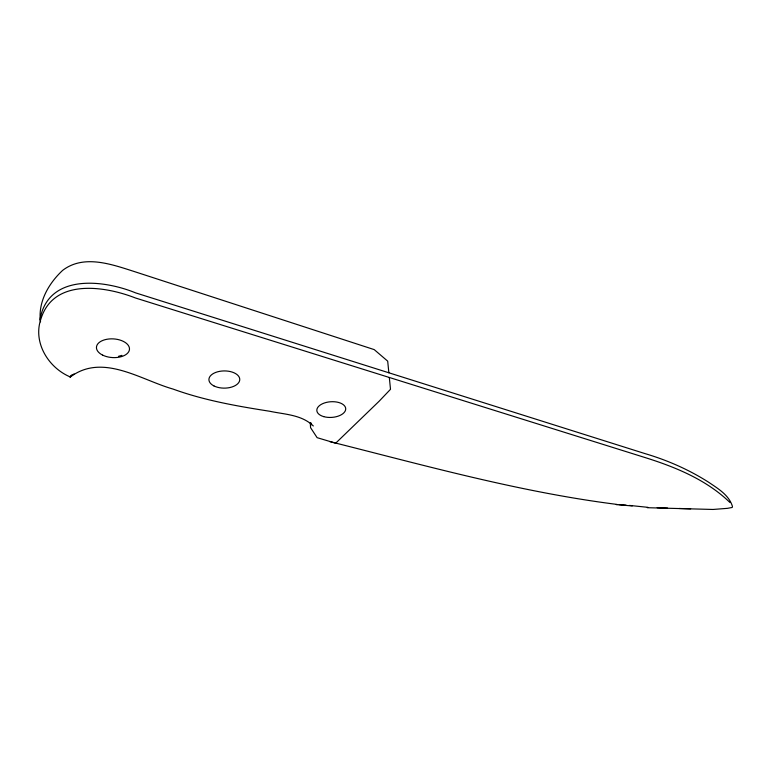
<?xml version="1.0" encoding="UTF-8"?>
<svg xmlns="http://www.w3.org/2000/svg" width="771" height="771" viewBox="0 0 771 771"><rect width="100%" height="100%" fill="white"/><g stroke="black" fill="none" stroke-linecap="round" stroke-linejoin="round"><path stroke-width="1.16" d="M40.535 321.883C37.731 302.213 48.65 283.4 62.653 270.361C83.702 254.276 111.303 264.212 133.711 271.353L374.214 349.61L387.697 361.156L388.854 372.779M39.938 319.936C47.686 273.512 102.842 279.43 135.58 292.864L644.893 453.57C667.378 460.181 688.917 469.674 708.684 482.27C717.974 488.583 729.009 495.04 732.45 506.422L732.228 507.463L727.429 508.34L713.05 509.458L647.293 507.703M71.462 375.072L70.44 377.019C48.457 367.921 32.671 342.478 40.94 318.866C53.613 278.148 104.692 285.954 135.436 297.972L645.819 457.791C676.119 467.313 706.824 480.063 729.925 502.48M70.228 377.077C102.485 352.771 140.476 379.814 173.051 389.066C204.305 400.438 237.102 406.153 269.85 411.28C284.798 414.461 301.702 414.663 313.325 425.968M69.776 376.788L74.045 373.925M118.561 356.298L121.905 355.364M679.106 508.475L690.652 508.831M647.968 507.337L629.493 505.419M657.191 507.694L667.57 508.089M616.964 504.407C519.654 492.12 424.744 465.424 329.786 441.59M619.248 504.591L626.071 505.14M616.28 504.639L632.249 505.921M310.578 423.077L310.983 425.014L310.838 422.681M389.326 377.472L390.502 389.297L379.053 401.305L335.684 443.2L317.122 437.668L310.568 427.674L310.299 423.019M323.695 416.619A14.476 7.845 -3.8 0 0 345.716 409.122A14.476 7.845 -3.8 0 0 324.408 402.982A14.476 7.845 -3.8 0 0 323.695 416.619M213.924 385.914A15.42 8.606 -0.3 0 0 239.395 381.346A15.42 8.606 -0.3 0 0 219.725 371.333A15.42 8.606 -0.3 0 0 213.924 385.914M102.688 355.142A16.557 9.358 3.5 0 0 129.316 350.294A16.557 9.358 3.5 0 0 106.899 339.269A16.557 9.358 3.5 0 0 102.688 355.142"/></g></svg>
